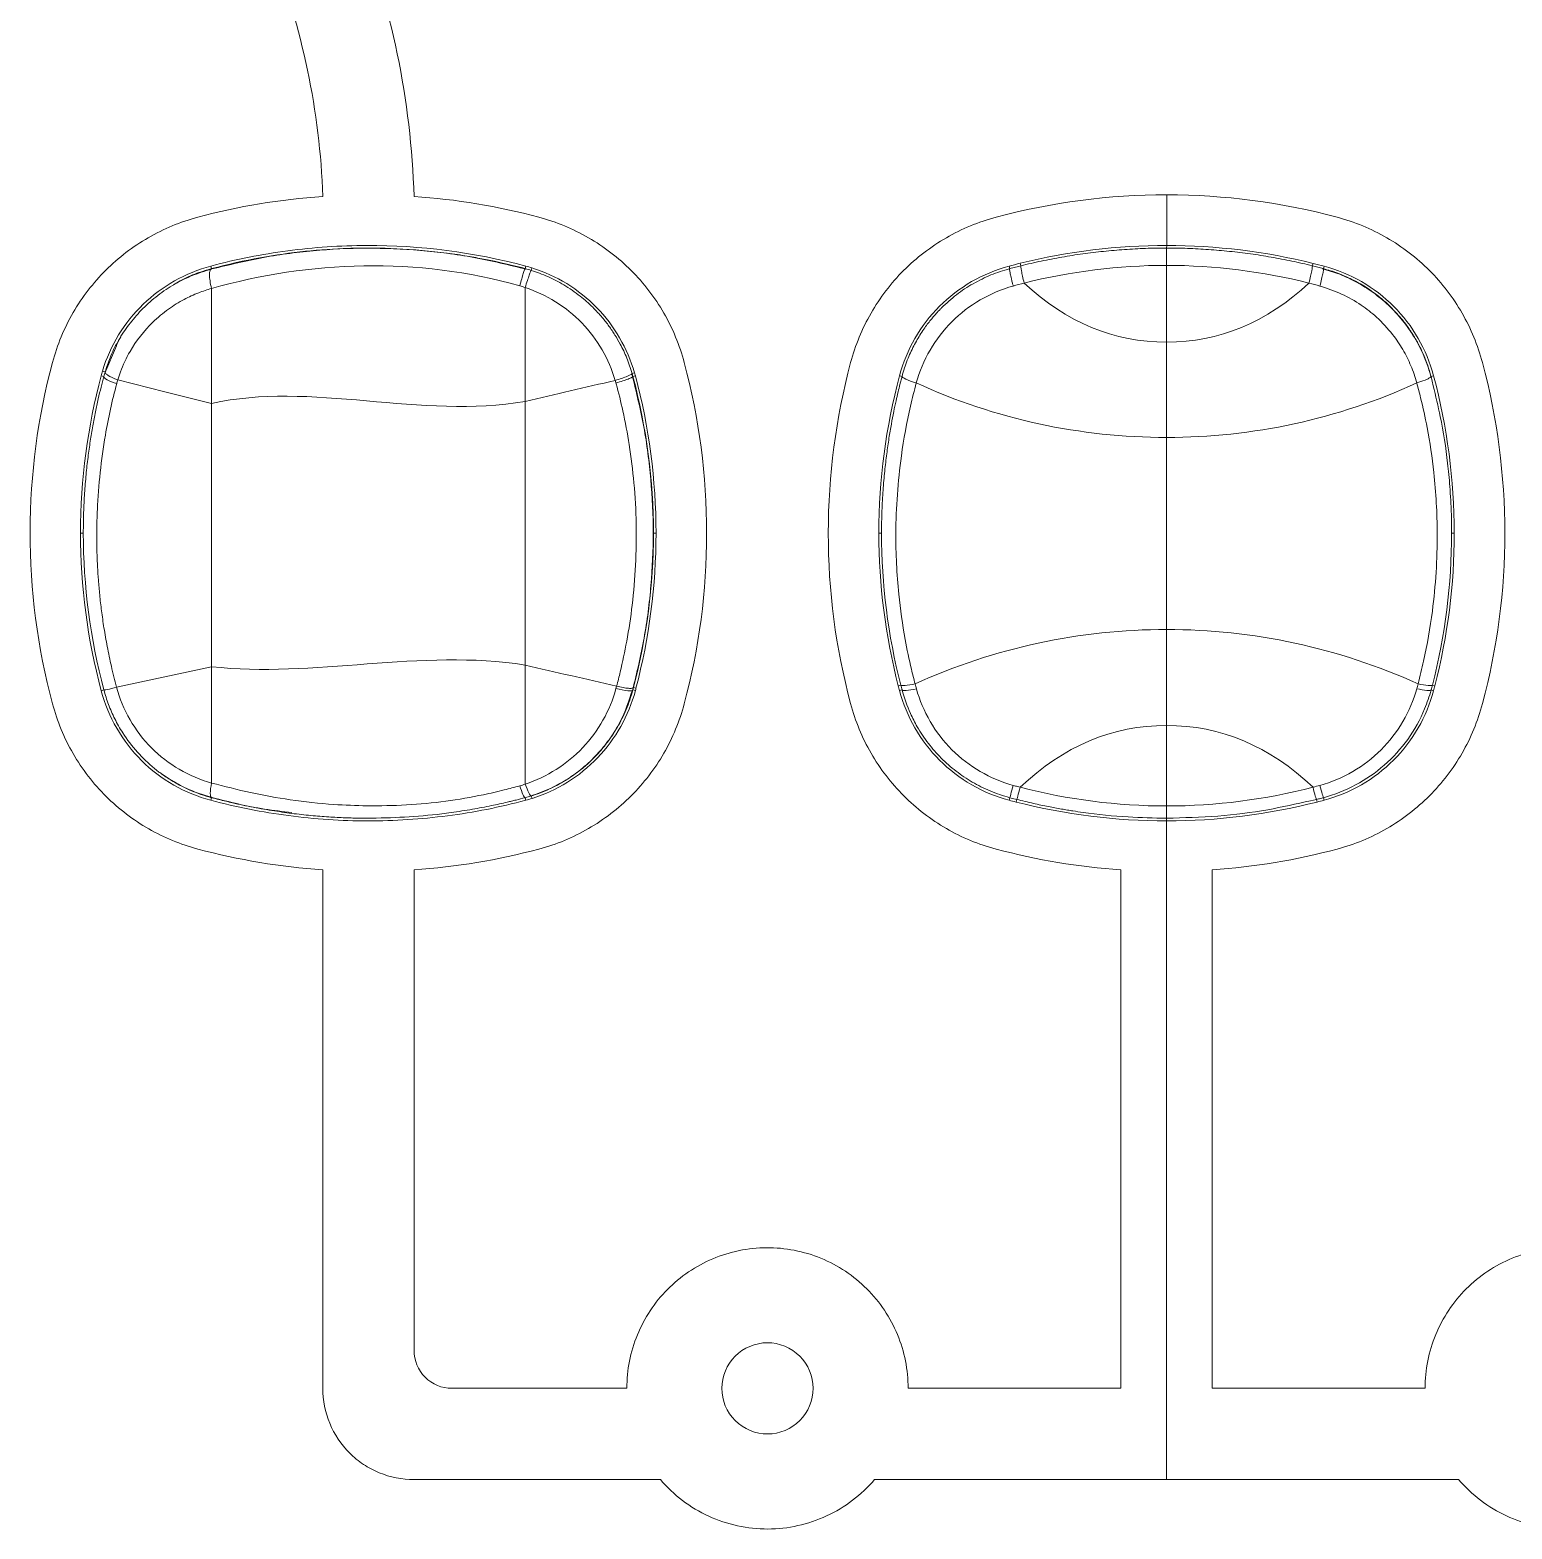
# Model space of a CAD drawing. Header units: inches. Extents: x 1631 to 3663, y 1126 to 1454.
# Drawn here: x 3489.94 to 3509.44, y 1163.84 to 1183.56 of the extents above; entities that cross this region are included whole.
import ezdxf

# ---------------------------------------------------------------- set-up
doc = ezdxf.new("R2010")
doc.units = ezdxf.units.IN
doc.header["$LTSCALE"] = 15

msp = doc.modelspace()

# ---------------------------------------------------------------- linework, layer by layer
at = {"color": 7, "linetype": 'Continuous', "lineweight": 15}
for p, q in [((3504.892, 1180.693), (3504.893, 1180.727)), ((3492.329, 1180.422), (3492.32, 1180.456)), ((3496.45, 1180.415), (3496.454, 1180.422)), ((3496.454, 1180.422), (3496.463, 1180.455)), ((3496.544, 1180.432), (3496.534, 1180.399)), ((3502.829, 1180.422), (3502.82, 1180.455)), ((3502.944, 1180.452), (3502.974, 1180.46)), ((3502.966, 1180.492), (3502.974, 1180.46)), ((3506.809, 1180.46), (3506.821, 1180.491)), ((3506.954, 1180.422), (3506.955, 1180.413)), ((3491.077, 1179.407), (3490.924, 1179.048)), ((3490.912, 1179.005), (3490.877, 1179.014)), ((3490.894, 1179.073), (3490.928, 1179.063)), ((3497.861, 1179.043), (3497.893, 1179.052)), ((3497.871, 1179.005), (3497.863, 1178.998)), ((3497.904, 1179.014), (3497.871, 1179.005)), ((3501.412, 1179.005), (3501.379, 1179.014)), ((3508.404, 1179.014), (3508.371, 1179.005)), ((3490.642, 1176.943), (3490.605, 1176.943)), ((3498.142, 1176.943), (3498.176, 1176.943)), ((3501.142, 1176.943), (3501.107, 1176.943)), ((3508.676, 1176.943), (3508.641, 1176.943)), ((3491.079, 1174.916), (3492.329, 1175.186)), ((3490.877, 1174.87), (3490.912, 1174.88)), ((3497.871, 1174.908), (3497.879, 1174.912)), ((3497.904, 1174.871), (3497.871, 1174.88)), ((3497.879, 1174.912), (3497.912, 1174.903)), ((3501.362, 1174.935), (3501.395, 1174.944)), ((3501.412, 1174.88), (3501.379, 1174.871)), ((3508.404, 1174.87), (3508.371, 1174.88)), ((3508.388, 1174.944), (3508.421, 1174.935)), ((3492.329, 1173.463), (3492.319, 1173.429)), ((3496.463, 1173.429), (3496.454, 1173.463)), ((3496.535, 1173.487), (3496.545, 1173.453)), ((3502.82, 1173.43), (3502.829, 1173.463)), ((3502.92, 1173.44), (3502.865, 1173.454)), ((3502.92, 1173.44), (3502.911, 1173.406)), ((3506.872, 1173.406), (3506.863, 1173.44)), ((3506.954, 1173.463), (3506.963, 1173.43)), ((3493.339, 1173.272), (3493.384, 1173.266)), ((3504.892, 1173.158), (3504.892, 1173.193))]:
    msp.add_line(p, q, dxfattribs=at)
at = {"color": 8, "linetype": 'Continuous', "lineweight": 15}
for p, q in [((3502.829, 1180.422), (3502.944, 1180.452)), ((3501.385, 1178.9), (3501.412, 1179.005)), ((3508.371, 1179.005), (3508.399, 1178.882)), ((3502.865, 1173.454), (3502.829, 1173.463)), ((3506.863, 1173.44), (3506.783, 1173.423))]:
    msp.add_line(p, q, dxfattribs=at)
at = {"color": 7, "linetype": 'Continuous', "lineweight": 15, "flags": 128}
for points in [[(3506.963, 1180.455), (3506.959, 1180.439), (3506.954, 1180.422)], [(3492.329, 1178.647), (3491.712, 1178.803), (3491.095, 1178.959)]]:
    msp.add_lwpolyline(points, dxfattribs=at)
at = {"color": 7, "linetype": 'Continuous', "lineweight": 15}
for points, knots in [([(3492.259, 1188.261), (3492.681, 1187.785), (3493.056, 1187.279), (3493.55, 1186.476), (3493.703, 1186.201), (3493.986, 1185.637), (3494.116, 1185.345), (3494.466, 1184.461), (3494.645, 1183.86), (3494.898, 1182.633), (3494.973, 1182.004), (3494.992, 1181.372)], [0, 0, 0, 0, 0.25, 0.25, 0.375, 0.375, 0.5, 0.5, 0.75, 0.75, 1, 1, 1, 1]), ([(3491.362, 1187.465), (3491.734, 1187.045), (3492.066, 1186.598), (3492.503, 1185.888), (3492.639, 1185.645), (3492.891, 1185.145), (3493.007, 1184.888), (3493.318, 1184.106), (3493.478, 1183.574), (3493.705, 1182.488), (3493.773, 1181.931), (3493.792, 1181.372)], [0, 0, 0, 0, 0.25, 0.25, 0.375, 0.375, 0.5, 0.5, 0.75, 0.75, 1, 1, 1, 1]), ([(3490.236, 1179.186), (3490.298, 1179.421), (3490.39, 1179.639), (3490.627, 1180.048), (3490.773, 1180.237), (3491.104, 1180.567), (3491.293, 1180.712), (3491.699, 1180.946), (3491.916, 1181.037), (3492.148, 1181.099)], [0, 0, 0, 0, 0.25, 0.25, 0.5, 0.5, 0.75, 0.75, 1, 1, 1, 1]), ([(3496.635, 1181.099), (3496.865, 1181.037), (3497.082, 1180.947), (3497.389, 1180.77), (3497.489, 1180.703), (3497.677, 1180.559), (3497.765, 1180.482), (3498.015, 1180.232), (3498.161, 1180.041), (3498.396, 1179.634), (3498.486, 1179.415), (3498.547, 1179.186)], [0, 0, 0, 0, 0.25, 0.25, 0.375, 0.375, 0.5, 0.5, 0.75, 0.75, 1, 1, 1, 1]), ([(3500.736, 1179.186), (3500.797, 1179.416), (3500.887, 1179.632), (3501.122, 1180.041), (3501.267, 1180.231), (3501.599, 1180.564), (3501.791, 1180.711), (3502.199, 1180.946), (3502.417, 1181.037), (3502.648, 1181.099)], [0, 0, 0, 0, 0.25, 0.25, 0.5, 0.5, 0.75, 0.75, 1, 1, 1, 1]), ([(3509.047, 1179.186), (3508.986, 1179.416), (3508.896, 1179.632), (3508.662, 1180.041), (3508.516, 1180.231), (3508.184, 1180.564), (3507.992, 1180.711), (3507.584, 1180.946), (3507.367, 1181.037), (3507.135, 1181.099)], [0, 0, 0, 0, 0.25, 0.25, 0.5, 0.5, 0.75, 0.75, 1, 1, 1, 1]), ([(3496.463, 1180.455), (3495.777, 1180.639), (3495.072, 1180.729), (3494.021, 1180.726), (3493.672, 1180.702), (3492.989, 1180.611), (3492.652, 1180.544), (3492.32, 1180.456)], [0, 0, 0, 0, 0.5, 0.5, 0.75, 0.75, 1, 1, 1, 1]), ([(3496.476, 1180.413), (3496.245, 1180.469), (3495.782, 1180.582), (3495.076, 1180.671), (3494.367, 1180.701), (3493.663, 1180.666), (3492.967, 1180.573), (3492.517, 1180.462), (3492.292, 1180.407)], [0, 0, 0, 0, 0.166547, 0.333101, 0.499719, 0.666415, 0.833181, 1, 1, 1, 1]), ([(3492.329, 1180.422), (3492.546, 1180.48), (3492.759, 1180.527), (3493.172, 1180.602), (3493.369, 1180.63), (3493.756, 1180.67), (3493.945, 1180.682), (3494.22, 1180.691), (3494.311, 1180.693), (3494.495, 1180.693), (3494.587, 1180.691), (3494.891, 1180.68), (3495.135, 1180.661), (3495.449, 1180.623), (3495.545, 1180.61), (3495.714, 1180.583), (3495.788, 1180.57), (3496.136, 1180.505), (3496.337, 1180.454), (3496.454, 1180.422)], [0, 0, 0, 0, 0.125, 0.125, 0.25, 0.25, 0.375, 0.375, 0.4375, 0.4375, 0.5, 0.5, 0.625, 0.625, 0.6875, 0.6875, 0.75, 0.75, 1, 1, 1, 1]), ([(3502.974, 1180.46), (3503.064, 1180.481), (3503.243, 1180.523), (3503.515, 1180.575), (3503.788, 1180.618), (3504.063, 1180.651), (3504.339, 1180.675), (3504.615, 1180.69), (3504.799, 1180.692), (3504.892, 1180.693)], [0, 0, 0, 0, 0.142897, 0.285784, 0.428658, 0.571518, 0.714363, 0.85719, 1, 1, 1, 1]), ([(3504.892, 1180.465), (3504.892, 1180.53), (3504.892, 1180.589), (3504.892, 1180.666), (3504.892, 1180.693), (3504.892, 1180.693)], [0, 0, 0, 0, 0.5, 0.5, 1, 1, 1, 1]), ([(3504.892, 1180.693), (3504.984, 1180.692), (3505.168, 1180.69), (3505.444, 1180.675), (3505.72, 1180.651), (3505.995, 1180.618), (3506.268, 1180.575), (3506.54, 1180.523), (3506.72, 1180.481), (3506.809, 1180.459)], [0, 0, 0, 0, 0.1427642, 0.2855612, 0.4283905, 0.5712505, 0.7141396, 0.8570563, 1, 1, 1, 1]), ([(3492.32, 1180.456), (3492.151, 1180.411), (3491.992, 1180.345), (3491.692, 1180.176), (3491.552, 1180.072), (3491.306, 1179.834), (3491.197, 1179.698), (3491.016, 1179.402), (3490.944, 1179.243), (3490.894, 1179.073)], [0, 0, 0, 0, 0.25, 0.25, 0.5, 0.5, 0.75, 0.75, 1, 1, 1, 1]), ([(3492.329, 1180.417), (3492.239, 1180.389), (3492.06, 1180.334), (3491.814, 1180.207), (3491.594, 1180.055), (3491.401, 1179.881), (3491.241, 1179.687), (3491.127, 1179.531), (3491.086, 1179.431), (3491.077, 1179.407)], [0, 0, 0, 0, 0.170969, 0.337017, 0.498212, 0.654618, 0.806292, 0.953273, 1, 1, 1, 1]), ([(3491.828, 1180.207), (3491.857, 1180.225), (3491.953, 1180.287), (3492.122, 1180.36), (3492.265, 1180.403), (3492.329, 1180.422)], [0, 0, 0, 0, 0.184581, 0.63071, 1, 1, 1, 1]), ([(3492.329, 1180.161), (3492.32, 1180.195), (3492.313, 1180.229), (3492.304, 1180.29), (3492.302, 1180.316), (3492.302, 1180.361), (3492.304, 1180.38), (3492.313, 1180.41), (3492.32, 1180.42), (3492.329, 1180.422)], [0, 0, 0, 0, 0.25, 0.25, 0.5, 0.5, 0.75, 0.75, 1, 1, 1, 1]), ([(3492.329, 1180.161), (3492.972, 1180.342), (3493.646, 1180.448), (3495.016, 1180.47), (3495.711, 1180.386), (3496.383, 1180.195)], [0, 0, 0, 0, 0.5, 0.5, 1, 1, 1, 1]), ([(3496.454, 1180.174), (3496.475, 1180.238), (3496.494, 1180.297), (3496.521, 1180.373), (3496.532, 1180.4), (3496.534, 1180.399)], [0, 0, 0, 0, 0.5, 0.5, 1, 1, 1, 1]), ([(3496.534, 1180.399), (3496.571, 1180.387), (3496.645, 1180.363), (3496.752, 1180.318), (3496.859, 1180.267), (3497.004, 1180.186), (3497.17, 1180.072), (3497.338, 1179.925), (3497.428, 1179.824), (3497.469, 1179.778)], [0, 0, 0, 0, 0.102011, 0.204437, 0.307464, 0.412534, 0.64405, 0.836511, 1, 1, 1, 1]), ([(3497.893, 1179.052), (3497.847, 1179.214), (3497.781, 1179.367), (3497.613, 1179.656), (3497.51, 1179.792), (3497.277, 1180.03), (3497.144, 1180.137), (3496.858, 1180.312), (3496.706, 1180.381), (3496.544, 1180.432)], [0, 0, 0, 0, 0.25, 0.25, 0.5, 0.5, 0.75, 0.75, 1, 1, 1, 1]), ([(3502.82, 1180.455), (3502.646, 1180.408), (3502.482, 1180.34), (3502.173, 1180.162), (3502.03, 1180.052), (3501.78, 1179.801), (3501.669, 1179.657), (3501.493, 1179.351), (3501.425, 1179.187), (3501.379, 1179.014)], [0, 0, 0, 0, 0.25, 0.25, 0.5, 0.5, 0.75, 0.75, 1, 1, 1, 1]), ([(3502.874, 1180.193), (3502.871, 1180.207), (3502.863, 1180.237), (3502.852, 1180.281), (3502.843, 1180.322), (3502.836, 1180.356), (3502.831, 1180.383), (3502.827, 1180.406), (3502.827, 1180.419), (3502.828, 1180.422), (3502.829, 1180.422)], [0.5378438, 0.5378438, 0.5378438, 0.5378438, 0.635497, 0.760497, 0.885497, 1.010497, 1.135497, 1.260497, 1.385497, 1.4726532, 1.4726532, 1.4726532, 1.4726532]), ([(3502.974, 1180.46), (3502.971, 1180.458), (3502.975, 1180.431), (3502.99, 1180.354), (3503.003, 1180.296), (3503.018, 1180.232)], [0, 0, 0, 0, 0.5, 0.5, 1, 1, 1, 1]), ([(3504.892, 1180.465), (3504.892, 1180.438), (3504.892, 1180.41), (3504.892, 1180.382), (3504.892, 1180.381)], [0.03025127, 0.03025127, 0.03025127, 0.03025127, 0.04100662, 0.04134946, 0.04134946, 0.04134946, 0.04134946]), ([(3504.892, 1180.381), (3504.892, 1180.279), (3504.892, 1180.123), (3504.892, 1179.966), (3504.892, 1179.911)], [0.04134955, 0.04134955, 0.04134955, 0.04134955, 0.08201324, 0.10362519, 0.10362519, 0.10362519, 0.10362519]), ([(3506.765, 1180.232), (3506.781, 1180.296), (3506.793, 1180.354), (3506.808, 1180.431), (3506.812, 1180.458), (3506.809, 1180.46)], [0, 0, 0, 0, 0.5, 0.5, 1, 1, 1, 1]), ([(3506.809, 1180.46), (3506.834, 1180.453), (3506.882, 1180.441), (3506.93, 1180.429), (3506.954, 1180.422)], [0, 0, 0, 0, 0.499763, 1, 1, 1, 1]), ([(3508.375, 1178.985), (3508.346, 1179.078), (3508.29, 1179.263), (3508.158, 1179.518), (3507.999, 1179.746), (3507.815, 1179.944), (3507.613, 1180.111), (3507.397, 1180.246), (3507.174, 1180.352), (3507.02, 1180.398), (3506.944, 1180.421)], [0, 0, 0, 0, 0.138621, 0.273285, 0.404081, 0.531002, 0.654059, 0.773253, 0.88857, 1, 1, 1, 1]), ([(3507.666, 1180.069), (3507.631, 1180.095), (3507.58, 1180.134), (3507.469, 1180.206), (3507.331, 1180.284), (3507.176, 1180.351), (3507.05, 1180.395), (3506.986, 1180.413), (3506.954, 1180.422)], [0, 0, 0, 0, 0.162507, 0.243292, 0.497082, 0.752248, 0.876809, 1, 1, 1, 1]), ([(3506.963, 1180.455), (3507.138, 1180.408), (3507.302, 1180.34), (3507.61, 1180.162), (3507.754, 1180.052), (3508.004, 1179.801), (3508.114, 1179.657), (3508.29, 1179.351), (3508.358, 1179.187), (3508.404, 1179.014)], [0, 0, 0, 0, 0.25, 0.25, 0.5, 0.5, 0.75, 0.75, 1, 1, 1, 1]), ([(3491.095, 1178.959), (3491.106, 1178.994), (3491.148, 1179.124), (3491.277, 1179.395), (3491.496, 1179.676), (3491.752, 1179.89), (3491.957, 1180.016), (3492.148, 1180.105), (3492.272, 1180.144), (3492.329, 1180.161)], [0, 0, 0, 0, 0.0597623, 0.2252271, 0.4965037, 0.648565, 0.7832185, 0.9003825, 1, 1, 1, 1]), ([(3492.329, 1178.647), (3492.329, 1178.898), (3492.329, 1179.288), (3492.329, 1179.793), (3492.329, 1180.046), (3492.329, 1180.161)], [0, 0, 0, 0, 0.49921, 0.772542, 1, 1, 1, 1]), ([(3496.454, 1178.676), (3496.454, 1178.825), (3496.454, 1179.11), (3496.455, 1179.511), (3496.454, 1179.861), (3496.454, 1180.075), (3496.454, 1180.174)], [0, 0, 0, 0, 0.299067, 0.572138, 0.802941, 1, 1, 1, 1]), ([(3496.454, 1180.174), (3496.735, 1180.081), (3496.993, 1179.92), (3497.405, 1179.495), (3497.557, 1179.234), (3497.639, 1178.952)], [0, 0, 0, 0, 0.5, 0.5, 1, 1, 1, 1]), ([(3501.412, 1179.005), (3501.422, 1179.042), (3501.443, 1179.114), (3501.48, 1179.217), (3501.521, 1179.314), (3501.565, 1179.404), (3501.625, 1179.515), (3501.703, 1179.636), (3501.783, 1179.741), (3501.84, 1179.808), (3501.875, 1179.847), (3501.905, 1179.879), (3501.985, 1179.96), (3502.127, 1180.081), (3502.27, 1180.185), (3502.348, 1180.224), (3502.348, 1180.224)], [0, 0, 0, 0, 0.072443, 0.141973, 0.20858, 0.272254, 0.332991, 0.45041, 0.545314, 0.584301, 0.617608, 0.645223, 0.667143, 0.833987, 0.999428, 1, 1, 1, 1]), ([(3501.599, 1178.918), (3501.682, 1179.22), (3501.845, 1179.501), (3502.289, 1179.946), (3502.571, 1180.109), (3502.874, 1180.193)], [0, 0, 0, 0, 0.5, 0.5, 1, 1, 1, 1]), ([(3508.184, 1178.918), (3508.173, 1178.956), (3508.15, 1179.033), (3508.107, 1179.145), (3508.057, 1179.253), (3508, 1179.358), (3507.937, 1179.459), (3507.829, 1179.607), (3507.672, 1179.776), (3507.445, 1179.955), (3507.195, 1180.097), (3507.005, 1180.161), (3506.909, 1180.193)], [0, 0, 0, 0, 0.063923, 0.127583, 0.191048, 0.254382, 0.317646, 0.380898, 0.546778, 0.682852, 0.839228, 1, 1, 1, 1]), ([(3497.469, 1179.778), (3497.499, 1179.741), (3497.558, 1179.667), (3497.636, 1179.55), (3497.717, 1179.411), (3497.796, 1179.244), (3497.839, 1179.111), (3497.861, 1179.043)], [0, 0, 0, 0, 0.169063, 0.338579, 0.50129, 0.744374, 1, 1, 1, 1]), ([(3508.371, 1179.005), (3508.357, 1179.052), (3508.33, 1179.147), (3508.276, 1179.285), (3508.211, 1179.421), (3508.136, 1179.552), (3508.05, 1179.678), (3507.954, 1179.799), (3507.883, 1179.873), (3507.847, 1179.91)], [0, 0, 0, 0, 0.139103, 0.279429, 0.420989, 0.563818, 0.707936, 0.85333, 1, 1, 1, 1]), ([(3490.928, 1179.063), (3490.949, 1179.125), (3490.995, 1179.262), (3491.065, 1179.416), (3491.121, 1179.5), (3491.134, 1179.52)], [0, 0, 0, 0, 0.392987, 0.856731, 1, 1, 1, 1]), ([(3504.892, 1179.455), (3504.892, 1179.246), (3504.892, 1178.829), (3504.892, 1178.411), (3504.892, 1178.202)], [0.1640281, 0.1640281, 0.1640281, 0.1640281, 0.2469104, 0.3297938, 0.3297938, 0.3297938, 0.3297938]), ([(3490.236, 1174.699), (3490.037, 1175.443), (3489.94, 1176.197), (3489.943, 1177.721), (3490.043, 1178.462), (3490.236, 1179.186)], [0, 0, 0, 0, 0.5, 0.5, 1, 1, 1, 1]), ([(3498.547, 1179.186), (3498.744, 1178.449), (3498.842, 1177.7), (3498.841, 1176.179), (3498.743, 1175.432), (3498.547, 1174.699)], [0, 0, 0, 0, 0.5, 0.5, 1, 1, 1, 1]), ([(3500.736, 1174.7), (3500.539, 1175.436), (3500.441, 1176.184), (3500.442, 1177.705), (3500.54, 1178.452), (3500.736, 1179.186)], [0, 0, 0, 0, 0.5, 0.5, 1, 1, 1, 1]), ([(3509.047, 1174.7), (3509.244, 1175.436), (3509.342, 1176.184), (3509.341, 1177.705), (3509.243, 1178.452), (3509.047, 1179.186)], [0, 0, 0, 0, 0.5, 0.5, 1, 1, 1, 1]), ([(3490.642, 1176.943), (3490.642, 1177.033), (3490.644, 1177.209), (3490.657, 1177.465), (3490.677, 1177.708), (3490.702, 1177.936), (3490.732, 1178.15), (3490.765, 1178.349), (3490.801, 1178.534), (3490.837, 1178.704), (3490.874, 1178.86), (3490.9, 1178.958), (3490.912, 1179.005)], [0, 0, 0, 0, 0.128949, 0.251663, 0.368032, 0.477978, 0.581449, 0.678394, 0.768766, 0.85252, 0.929611, 1, 1, 1, 1]), ([(3491.081, 1178.909), (3491.034, 1178.924), (3490.987, 1178.943), (3490.924, 1178.979), (3490.91, 1178.995), (3490.912, 1179.005)], [0, 0, 0, 0, 0.5, 0.5, 1, 1, 1, 1]), ([(3490.912, 1179.005), (3490.915, 1179.015), (3490.92, 1179.033), (3490.925, 1179.053), (3490.928, 1179.063)], [0, 0, 0, 0, 0.490549, 1, 1, 1, 1]), ([(3490.928, 1179.063), (3490.927, 1179.057), (3490.93, 1179.05), (3490.944, 1179.034), (3490.954, 1179.026), (3490.996, 1179), (3491.041, 1178.979), (3491.095, 1178.959)], [0, 0, 0, 0, 0.25, 0.25, 0.5, 0.5, 1, 1, 1, 1]), ([(3497.861, 1179.043), (3497.862, 1179.037), (3497.842, 1179.024), (3497.757, 1178.989), (3497.694, 1178.968), (3497.639, 1178.952)], [0, 0, 0, 0, 0.5, 0.5, 1, 1, 1, 1]), ([(3497.869, 1174.883), (3497.923, 1175.108), (3498.031, 1175.56), (3498.118, 1176.253), (3498.149, 1176.95), (3498.116, 1177.648), (3498.027, 1178.343), (3497.917, 1178.797), (3497.861, 1179.023)], [0, 0, 0, 0, 0.166627, 0.333274, 0.499938, 0.666615, 0.833303, 1, 1, 1, 1]), ([(3501.599, 1178.918), (3501.549, 1178.933), (3501.498, 1178.952), (3501.427, 1178.984), (3501.41, 1178.998), (3501.412, 1179.005)], [0, 0, 0, 0, 0.5, 0.5, 1, 1, 1, 1]), ([(3508.184, 1178.918), (3508.241, 1178.935), (3508.291, 1178.954), (3508.338, 1178.976), (3508.35, 1178.983), (3508.367, 1178.995), (3508.372, 1179.001), (3508.371, 1179.005)], [0, 0, 0, 0, 0.5, 0.5, 0.75, 0.75, 1, 1, 1, 1]), ([(3491.079, 1174.916), (3491.055, 1175.008), (3491.01, 1175.185), (3490.956, 1175.446), (3490.913, 1175.69), (3490.881, 1175.917), (3490.857, 1176.126), (3490.84, 1176.318), (3490.829, 1176.493), (3490.822, 1176.649), (3490.819, 1176.788), (3490.818, 1176.908), (3490.819, 1177.01), (3490.821, 1177.095), (3490.823, 1177.161), (3490.825, 1177.21), (3490.833, 1177.402), (3490.858, 1177.742), (3490.92, 1178.184), (3490.995, 1178.573), (3491.052, 1178.797), (3491.081, 1178.909)], [0, 0, 0, 0, 0.069745, 0.135074, 0.195972, 0.252428, 0.304436, 0.351992, 0.395103, 0.433771, 0.468, 0.497791, 0.523145, 0.544062, 0.560541, 0.572583, 0.580187, 0.703411, 0.826701, 0.913358, 1, 1, 1, 1]), ([(3497.649, 1178.919), (3497.649, 1178.915), (3497.683, 1178.793), (3497.748, 1178.524), (3497.83, 1178.089), (3497.892, 1177.593), (3497.921, 1177.063), (3497.913, 1176.526), (3497.869, 1176.01), (3497.798, 1175.542), (3497.723, 1175.187), (3497.674, 1174.992), (3497.657, 1174.93)], [0.0560616, 0.0560616, 0.0560616, 0.0560616, 0.058475, 0.1417864, 0.2439521, 0.3590811, 0.4813789, 0.6051232, 0.7246355, 0.8341906, 0.9279614, 0.9719112, 0.9719112, 0.9719112, 0.9719112]), ([(3501.142, 1176.943), (3501.143, 1177.041), (3501.145, 1177.229), (3501.16, 1177.502), (3501.182, 1177.752), (3501.209, 1177.98), (3501.238, 1178.186), (3501.27, 1178.371), (3501.301, 1178.534), (3501.331, 1178.675), (3501.359, 1178.795), (3501.377, 1178.868), (3501.385, 1178.9)], [0, 0, 0, 0, 0.148592, 0.286387, 0.413384, 0.529583, 0.634983, 0.729585, 0.813387, 0.88639, 0.948595, 1, 1, 1, 1]), ([(3501.583, 1174.96), (3501.567, 1175.024), (3501.518, 1175.218), (3501.436, 1175.61), (3501.352, 1176.205), (3501.313, 1177.013), (3501.373, 1177.844), (3501.491, 1178.501), (3501.573, 1178.817), (3501.599, 1178.918)], [0, 0, 0, 0, 0.049744, 0.149666, 0.299762, 0.499997, 0.75529, 0.921995, 1, 1, 1, 1]), ([(3508.184, 1178.918), (3508.201, 1178.853), (3508.252, 1178.66), (3508.336, 1178.268), (3508.425, 1177.674), (3508.47, 1176.865), (3508.418, 1176.034), (3508.304, 1175.376), (3508.225, 1175.06), (3508.2, 1174.96)], [0, 0, 0, 0, 0.049986, 0.150014, 0.300068, 0.500104, 0.756065, 0.922724, 1, 1, 1, 1]), ([(3508.399, 1178.882), (3508.432, 1178.747), (3508.514, 1178.411), (3508.572, 1178.02), (3508.605, 1177.712), (3508.619, 1177.55), (3508.631, 1177.369), (3508.64, 1177.163), (3508.641, 1177.019), (3508.641, 1176.943)], [0, 0, 0, 0, 0.212291, 0.529397, 0.604294, 0.685534, 0.778565, 0.883387, 1, 1, 1, 1]), ([(3492.329, 1175.186), (3492.329, 1175.465), (3492.329, 1176.039), (3492.328, 1176.902), (3492.328, 1177.631), (3492.329, 1178.138), (3492.328, 1178.406), (3492.33, 1178.551), (3492.329, 1178.624), (3492.329, 1178.647)], [0, 0, 0, 0, 0.243077, 0.498452, 0.748912, 0.874386, 0.937176, 0.980376, 1, 1, 1, 1]), ([(3496.454, 1175.207), (3496.454, 1175.785), (3496.454, 1176.941), (3496.454, 1178.098), (3496.454, 1178.676)], [0.2508415, 0.2508415, 0.2508415, 0.2508415, 0.4992407, 0.7476413, 0.7476413, 0.7476413, 0.7476413]), ([(3504.892, 1178.202), (3504.892, 1177.782), (3504.892, 1176.94), (3504.892, 1176.095), (3504.892, 1175.675)], [0.3297937, 0.3297937, 0.3297937, 0.3297937, 0.4960972, 0.6638155, 0.6638155, 0.6638155, 0.6638155]), ([(3504.892, 1175.675), (3504.892, 1175.463), (3504.892, 1175.04), (3504.892, 1174.621), (3504.892, 1174.413)], [0.6638154, 0.6638154, 0.6638154, 0.6638154, 0.7482245, 0.8326321, 0.8326321, 0.8326321, 0.8326321]), ([(3496.454, 1175.207), (3496.454, 1174.944), (3496.454, 1174.681), (3496.454, 1174.157), (3496.454, 1173.895), (3496.454, 1173.641)], [0, 0, 0, 0, 0.5, 0.5, 1, 1, 1, 1]), ([(3492.329, 1173.656), (3492.329, 1173.771), (3492.329, 1174.024), (3492.329, 1174.406), (3492.329, 1174.738), (3492.33, 1174.994), (3492.329, 1175.122), (3492.329, 1175.186)], [0, 0, 0, 0, 0.224796, 0.498921, 0.74895, 0.876044, 1, 1, 1, 1]), ([(3490.877, 1174.87), (3490.923, 1174.696), (3490.992, 1174.531), (3491.171, 1174.221), (3491.282, 1174.077), (3491.534, 1173.827), (3491.678, 1173.717), (3491.983, 1173.542), (3492.148, 1173.475), (3492.319, 1173.429)], [0, 0, 0, 0, 0.25, 0.25, 0.5, 0.5, 0.75, 0.75, 1, 1, 1, 1]), ([(3490.912, 1174.88), (3490.913, 1174.878), (3490.929, 1174.88), (3490.99, 1174.893), (3491.035, 1174.904), (3491.079, 1174.916)], [0, 0, 0, 0, 0.5, 0.5, 1, 1, 1, 1]), ([(3492.329, 1173.463), (3492.281, 1173.477), (3492.191, 1173.503), (3492.067, 1173.552), (3491.958, 1173.602), (3491.865, 1173.651), (3491.786, 1173.698), (3491.719, 1173.742), (3491.663, 1173.781), (3491.617, 1173.816), (3491.509, 1173.902), (3491.346, 1174.059), (3491.175, 1174.283), (3491.054, 1174.497), (3490.97, 1174.686), (3490.931, 1174.816), (3490.912, 1174.88)], [0, 0, 0, 0, 0.071237, 0.135407, 0.192652, 0.242884, 0.286704, 0.324761, 0.357427, 0.384862, 0.407067, 0.555376, 0.706402, 0.807449, 0.90501, 1, 1, 1, 1]), ([(3492.329, 1173.656), (3492.033, 1173.739), (3491.757, 1173.899), (3491.319, 1174.338), (3491.158, 1174.617), (3491.079, 1174.916)], [0, 0, 0, 0, 0.5, 0.5, 1, 1, 1, 1]), ([(3497.649, 1174.898), (3497.57, 1174.608), (3497.418, 1174.339), (3497.004, 1173.903), (3496.742, 1173.737), (3496.454, 1173.641)], [0, 0, 0, 0, 0.5, 0.5, 1, 1, 1, 1]), ([(3497.871, 1174.88), (3497.858, 1174.836), (3497.833, 1174.748), (3497.784, 1174.622), (3497.729, 1174.502), (3497.645, 1174.345), (3497.532, 1174.179), (3497.404, 1174.031), (3497.292, 1173.921), (3497.169, 1173.815), (3497.002, 1173.697), (3496.788, 1173.577), (3496.623, 1173.518), (3496.535, 1173.487)], [0, 0, 0, 0, 0.068661, 0.135689, 0.201234, 0.265611, 0.401763, 0.499615, 0.556678, 0.636234, 0.739597, 0.861058, 1, 1, 1, 1]), ([(3496.545, 1173.453), (3496.71, 1173.504), (3496.864, 1173.576), (3497.154, 1173.755), (3497.289, 1173.865), (3497.525, 1174.11), (3497.628, 1174.249), (3497.795, 1174.547), (3497.86, 1174.705), (3497.904, 1174.871)], [0, 0, 0, 0, 0.25, 0.25, 0.5, 0.5, 0.75, 0.75, 1, 1, 1, 1]), ([(3496.786, 1173.585), (3496.867, 1173.627), (3497.026, 1173.709), (3497.238, 1173.87), (3497.423, 1174.05), (3497.578, 1174.246), (3497.746, 1174.517), (3497.82, 1174.74), (3497.869, 1174.886)], [0, 0, 0, 0, 0.1551466, 0.3072259, 0.4548141, 0.597933, 0.7365802, 1, 1, 1, 1]), ([(3497.871, 1174.88), (3497.869, 1174.871), (3497.846, 1174.867), (3497.761, 1174.874), (3497.702, 1174.885), (3497.649, 1174.898)], [0, 0, 0, 0, 0.5, 0.5, 1, 1, 1, 1]), ([(3501.379, 1174.871), (3501.425, 1174.698), (3501.493, 1174.534), (3501.67, 1174.227), (3501.78, 1174.083), (3502.03, 1173.832), (3502.174, 1173.722), (3502.482, 1173.544), (3502.646, 1173.476), (3502.82, 1173.43)], [0, 0, 0, 0, 0.25, 0.25, 0.5, 0.5, 0.75, 0.75, 1, 1, 1, 1]), ([(3501.395, 1174.944), (3501.398, 1174.938), (3501.418, 1174.935), (3501.488, 1174.941), (3501.536, 1174.949), (3501.583, 1174.96)], [0, 0, 0, 0, 0.5, 0.5, 1, 1, 1, 1]), ([(3501.6, 1174.896), (3501.553, 1174.885), (3501.503, 1174.876), (3501.433, 1174.87), (3501.414, 1174.873), (3501.412, 1174.88)], [0, 0, 0, 0, 0.5, 0.5, 1, 1, 1, 1]), ([(3502.829, 1173.463), (3502.785, 1173.476), (3502.698, 1173.501), (3502.571, 1173.55), (3502.45, 1173.605), (3502.335, 1173.667), (3502.226, 1173.736), (3502.122, 1173.811), (3502.021, 1173.894), (3501.896, 1174.012), (3501.752, 1174.176), (3501.62, 1174.375), (3501.498, 1174.609), (3501.445, 1174.775), (3501.412, 1174.88)], [0, 0, 0, 0, 0.065168, 0.129494, 0.192835, 0.254762, 0.315785, 0.376825, 0.438752, 0.501201, 0.623394, 0.749375, 0.842897, 1, 1, 1, 1]), ([(3502.875, 1173.625), (3502.572, 1173.709), (3502.291, 1173.872), (3501.846, 1174.316), (3501.684, 1174.595), (3501.6, 1174.896)], [0, 0, 0, 0, 0.5, 0.5, 1, 1, 1, 1]), ([(3508.183, 1174.896), (3508.099, 1174.595), (3507.937, 1174.315), (3507.492, 1173.872), (3507.211, 1173.709), (3506.908, 1173.625)], [0, 0, 0, 0, 0.5, 0.5, 1, 1, 1, 1]), ([(3508.404, 1174.87), (3508.358, 1174.698), (3508.291, 1174.534), (3508.113, 1174.227), (3508.003, 1174.083), (3507.753, 1173.832), (3507.609, 1173.722), (3507.301, 1173.544), (3507.138, 1173.476), (3506.963, 1173.43)], [0, 0, 0, 0, 0.25, 0.25, 0.5, 0.5, 0.75, 0.75, 1, 1, 1, 1]), ([(3508.371, 1174.88), (3508.368, 1174.873), (3508.349, 1174.87), (3508.279, 1174.877), (3508.23, 1174.885), (3508.183, 1174.896)], [0, 0, 0, 0, 0.5, 0.5, 1, 1, 1, 1]), ([(3508.2, 1174.96), (3508.247, 1174.949), (3508.296, 1174.941), (3508.366, 1174.935), (3508.385, 1174.938), (3508.388, 1174.944)], [0, 0, 0, 0, 0.5, 0.5, 1, 1, 1, 1]), ([(3492.148, 1172.787), (3491.921, 1172.848), (3491.706, 1172.936), (3491.299, 1173.169), (3491.109, 1173.314), (3490.775, 1173.646), (3490.626, 1173.838), (3490.389, 1174.248), (3490.298, 1174.467), (3490.236, 1174.699)], [0, 0, 0, 0, 0.25, 0.25, 0.5, 0.5, 0.75, 0.75, 1, 1, 1, 1]), ([(3498.547, 1174.699), (3498.486, 1174.469), (3498.396, 1174.251), (3498.16, 1173.843), (3498.014, 1173.652), (3497.681, 1173.32), (3497.49, 1173.174), (3497.083, 1172.939), (3496.866, 1172.849), (3496.635, 1172.787)], [0, 0, 0, 0, 0.25, 0.25, 0.5, 0.5, 0.75, 0.75, 1, 1, 1, 1]), ([(3502.648, 1172.787), (3502.417, 1172.849), (3502.2, 1172.939), (3501.79, 1173.175), (3501.6, 1173.322), (3501.268, 1173.654), (3501.122, 1173.845), (3500.887, 1174.252), (3500.797, 1174.47), (3500.736, 1174.7)], [0, 0, 0, 0, 0.25, 0.25, 0.5, 0.5, 0.75, 0.75, 1, 1, 1, 1]), ([(3508.286, 1174.63), (3508.169, 1174.347), (3507.986, 1174.093), (3507.525, 1173.689), (3507.248, 1173.542), (3506.954, 1173.463)], [0, 0, 0, 0, 0.5, 0.5, 1, 1, 1, 1]), ([(3507.135, 1172.787), (3507.366, 1172.849), (3507.584, 1172.939), (3507.993, 1173.175), (3508.183, 1173.322), (3508.516, 1173.654), (3508.662, 1173.845), (3508.896, 1174.252), (3508.986, 1174.471), (3509.047, 1174.7)], [0, 0, 0, 0, 0.25, 0.25, 0.5, 0.5, 0.75, 0.75, 1, 1, 1, 1]), ([(3504.892, 1174.413), (3504.892, 1174.207), (3504.892, 1173.9), (3504.892, 1173.548), (3504.892, 1173.401), (3504.892, 1173.354)], [0.8326318, 0.8326318, 0.8326318, 0.8326318, 0.9163172, 0.9581586, 0.9776462, 0.9776462, 0.9776462, 0.9776462]), ([(3491.681, 1173.772), (3491.751, 1173.726), (3491.888, 1173.635), (3492.109, 1173.533), (3492.26, 1173.487), (3492.334, 1173.465)], [0, 0, 0, 0, 0.344542, 0.678048, 1, 1, 1, 1]), ([(3492.329, 1173.656), (3492.319, 1173.608), (3492.312, 1173.557), (3492.312, 1173.486), (3492.319, 1173.466), (3492.329, 1173.463)], [0, 0, 0, 0, 0.5, 0.5, 1, 1, 1, 1]), ([(3496.383, 1173.619), (3496.315, 1173.601), (3496.157, 1173.557), (3495.834, 1173.484), (3495.235, 1173.381), (3494.574, 1173.345), (3493.89, 1173.372), (3493.378, 1173.428), (3492.841, 1173.523), (3492.499, 1173.612), (3492.329, 1173.656)], [0, 0, 0, 0, 0.051188, 0.118798, 0.240981, 0.493752, 0.600094, 0.740952, 0.870554, 1, 1, 1, 1]), ([(3496.454, 1173.463), (3496.449, 1173.462), (3496.438, 1173.475), (3496.412, 1173.533), (3496.397, 1173.576), (3496.383, 1173.619)], [0, 0, 0, 0, 0.5, 0.5, 1, 1, 1, 1]), ([(3496.454, 1173.641), (3496.47, 1173.599), (3496.487, 1173.557), (3496.517, 1173.499), (3496.528, 1173.485), (3496.535, 1173.487)], [0, 0, 0, 0, 0.5, 0.5, 1, 1, 1, 1]), ([(3502.829, 1173.463), (3502.829, 1173.464), (3502.834, 1173.479), (3502.851, 1173.539), (3502.863, 1173.582), (3502.875, 1173.625)], [0, 0, 0, 0, 0.5, 0.5, 1, 1, 1, 1]), ([(3502.966, 1173.6), (3502.954, 1173.603), (3502.924, 1173.611), (3502.894, 1173.619), (3502.875, 1173.625)], [0, 0, 0, 0, 0.379417, 1, 1, 1, 1]), ([(3506.908, 1173.625), (3506.92, 1173.582), (3506.932, 1173.539), (3506.949, 1173.48), (3506.954, 1173.464), (3506.954, 1173.463)], [0, 0, 0, 0, 0.5, 0.5, 1, 1, 1, 1]), ([(3492.296, 1173.475), (3492.524, 1173.417), (3492.867, 1173.329), (3493.22, 1173.286), (3493.339, 1173.272)], [0, 0, 0, 0, 0.661355, 1, 1, 1, 1]), ([(3492.319, 1173.429), (3492.655, 1173.339), (3492.996, 1173.272), (3493.687, 1173.181), (3494.036, 1173.157), (3494.734, 1173.157), (3495.085, 1173.18), (3495.78, 1173.27), (3496.123, 1173.338), (3496.463, 1173.429)], [0, 0, 0, 0, 0.25, 0.25, 0.5, 0.5, 0.75, 0.75, 1, 1, 1, 1]), ([(3492.329, 1173.463), (3492.361, 1173.455), (3492.453, 1173.431), (3492.636, 1173.387), (3492.88, 1173.335), (3493.15, 1173.288), (3493.33, 1173.264), (3493.417, 1173.252)], [0, 0, 0, 0, 0.0900668, 0.2568462, 0.5086293, 0.7622035, 1, 1, 1, 1]), ([(3496.454, 1173.463), (3496.414, 1173.453), (3496.355, 1173.437), (3496.277, 1173.418), (3496.238, 1173.409), (3496.219, 1173.404)], [0, 0, 0, 0, 0.509463, 0.758688, 1, 1, 1, 1]), ([(3496.521, 1173.483), (3496.611, 1173.511), (3496.703, 1173.539), (3496.786, 1173.585), (3496.786, 1173.585)], [0, 0, 0, 0, 0.991146, 1, 1, 1, 1]), ([(3502.966, 1173.6), (3502.954, 1173.557), (3502.943, 1173.514), (3502.926, 1173.455), (3502.921, 1173.44), (3502.92, 1173.44)], [0, 0, 0, 0, 0.5, 0.5, 1, 1, 1, 1]), ([(3506.783, 1173.423), (3506.597, 1173.381), (3506.196, 1173.29), (3505.563, 1173.21), (3505.117, 1173.199), (3504.892, 1173.193)], [0, 0, 0, 0, 0.299096, 0.646636, 1, 1, 1, 1]), ([(3506.863, 1173.439), (3506.862, 1173.44), (3506.857, 1173.455), (3506.84, 1173.514), (3506.829, 1173.557), (3506.818, 1173.6)], [0, 0, 0, 0, 0.5, 0.5, 1, 1, 1, 1]), ([(3506.954, 1173.463), (3506.942, 1173.46), (3506.911, 1173.452), (3506.881, 1173.444), (3506.863, 1173.44)], [0, 0, 0, 0, 0.418741, 1, 1, 1, 1]), ([(3493.417, 1173.252), (3493.5, 1173.243), (3493.66, 1173.225), (3493.893, 1173.207), (3494.109, 1173.197), (3494.308, 1173.192), (3494.436, 1173.193), (3494.496, 1173.194)], [0, 0, 0, 0, 0.231113, 0.446644, 0.646617, 0.83106, 1, 1, 1, 1]), ([(3496.219, 1173.404), (3496.15, 1173.389), (3495.998, 1173.354), (3495.751, 1173.308), (3495.412, 1173.255), (3494.99, 1173.209), (3494.662, 1173.199), (3494.496, 1173.194)], [0, 0, 0, 0, 0.1230309, 0.2686301, 0.4320827, 0.7146474, 1, 1, 1, 1]), ([(3504.892, 1173.193), (3504.723, 1173.196), (3504.355, 1173.203), (3503.945, 1173.247), (3503.679, 1173.285), (3503.611, 1173.297), (3503.587, 1173.3)], [0, 0, 0, 0, 0.386506, 0.841362, 0.944988, 1, 1, 1, 1]), ([(3504.892, 1173.193), (3504.892, 1173.193), (3504.892, 1173.208), (3504.892, 1173.267), (3504.892, 1173.31), (3504.892, 1173.354)], [0, 0, 0, 0, 0.5, 0.5, 1, 1, 1, 1]), ([(3504.892, 1172.493), (3504.892, 1170.866), (3504.892, 1168.206), (3504.892, 1165.532), (3504.892, 1164.494)], [0.73305651, 0.73305651, 0.73305651, 0.73305651, 0.7760482, 0.80322496, 0.80322496, 0.80322496, 0.80322496]), ([(3497.792, 1165.694), (3497.792, 1165.815), (3497.803, 1165.935), (3497.85, 1166.17), (3497.885, 1166.286), (3497.977, 1166.509), (3498.033, 1166.615), (3498.165, 1166.815), (3498.242, 1166.91), (3498.411, 1167.08), (3498.504, 1167.157), (3498.704, 1167.293), (3498.811, 1167.351), (3499.144, 1167.492), (3499.388, 1167.542), (3499.752, 1167.544), (3499.875, 1167.533), (3500.115, 1167.486), (3500.231, 1167.451), (3500.456, 1167.359), (3500.566, 1167.301), (3500.768, 1167.166), (3500.862, 1167.089), (3501.122, 1166.83), (3501.258, 1166.625), (3501.444, 1166.177), (3501.492, 1165.937), (3501.492, 1165.694)], [0, 0, 0, 0, 0.0625, 0.0625, 0.125, 0.125, 0.1875, 0.1875, 0.25, 0.25, 0.3125, 0.3125, 0.375, 0.375, 0.5, 0.5, 0.5625, 0.5625, 0.625, 0.625, 0.6875, 0.6875, 0.75, 0.75, 0.875, 0.875, 1, 1, 1, 1]), ([(3511.992, 1165.694), (3511.992, 1165.815), (3511.98, 1165.935), (3511.933, 1166.17), (3511.898, 1166.286), (3511.806, 1166.509), (3511.75, 1166.615), (3511.618, 1166.815), (3511.541, 1166.91), (3511.372, 1167.08), (3511.28, 1167.157), (3511.079, 1167.293), (3510.972, 1167.351), (3510.639, 1167.492), (3510.395, 1167.542), (3510.031, 1167.544), (3509.908, 1167.533), (3509.669, 1167.486), (3509.552, 1167.451), (3509.327, 1167.359), (3509.217, 1167.301), (3509.015, 1167.166), (3508.921, 1167.089), (3508.661, 1166.83), (3508.525, 1166.625), (3508.339, 1166.177), (3508.292, 1165.937), (3508.292, 1165.694)], [0, 0, 0, 0, 0.0625, 0.0625, 0.125, 0.125, 0.1875, 0.1875, 0.25, 0.25, 0.3125, 0.3125, 0.375, 0.375, 0.5, 0.5, 0.5625, 0.5625, 0.625, 0.625, 0.6875, 0.6875, 0.75, 0.75, 0.875, 0.875, 1, 1, 1, 1]), ([(3495.492, 1165.694), (3495.36, 1165.694), (3495.231, 1165.747), (3495.046, 1165.932), (3494.992, 1166.062), (3494.992, 1166.193)], [0, 0, 0, 0, 0.5, 0.5, 1, 1, 1, 1]), ([(3500.242, 1165.694), (3500.242, 1165.536), (3500.177, 1165.382), (3499.958, 1165.16), (3499.801, 1165.094), (3499.487, 1165.093), (3499.33, 1165.157), (3499.105, 1165.381), (3499.041, 1165.536), (3499.042, 1165.852), (3499.106, 1166.005), (3499.325, 1166.227), (3499.482, 1166.293), (3499.796, 1166.294), (3499.953, 1166.23), (3500.178, 1166.006), (3500.242, 1165.851), (3500.242, 1165.694)], [0, 0, 0, 0, 0.125, 0.125, 0.25, 0.25, 0.375, 0.375, 0.5, 0.5, 0.625, 0.625, 0.75, 0.75, 0.875, 0.875, 1, 1, 1, 1]), ([(3494.992, 1164.494), (3494.835, 1164.494), (3494.68, 1164.524), (3494.462, 1164.614), (3494.393, 1164.651), (3494.262, 1164.737), (3494.2, 1164.788), (3494.033, 1164.955), (3493.943, 1165.089), (3493.823, 1165.379), (3493.792, 1165.536), (3493.792, 1165.693)], [0, 0, 0, 0, 0.25, 0.25, 0.375, 0.375, 0.5, 0.5, 0.75, 0.75, 1, 1, 1, 1]), ([(3501.05, 1164.494), (3500.963, 1164.392), (3500.867, 1164.301), (3500.656, 1164.141), (3500.54, 1164.071), (3500.179, 1163.903), (3499.912, 1163.844), (3499.513, 1163.843), (3499.378, 1163.857), (3499.117, 1163.914), (3498.991, 1163.957), (3498.747, 1164.068), (3498.631, 1164.138), (3498.419, 1164.299), (3498.321, 1164.391), (3498.234, 1164.494)], [0, 0, 0, 0, 0.125, 0.125, 0.25, 0.25, 0.5, 0.5, 0.625, 0.625, 0.75, 0.75, 0.875, 0.875, 1, 1, 1, 1]), ([(3508.734, 1164.494), (3508.82, 1164.392), (3508.917, 1164.301), (3509.127, 1164.141), (3509.243, 1164.071), (3509.604, 1163.903), (3509.871, 1163.844), (3510.27, 1163.843), (3510.405, 1163.857), (3510.666, 1163.914), (3510.792, 1163.957), (3511.036, 1164.068), (3511.152, 1164.138), (3511.364, 1164.299), (3511.462, 1164.391), (3511.55, 1164.494)], [0, 0, 0, 0, 0.125, 0.125, 0.25, 0.25, 0.5, 0.5, 0.625, 0.625, 0.75, 0.75, 0.875, 0.875, 1, 1, 1, 1])]:
    msp.add_open_spline(points, degree=3, knots=knots, dxfattribs=at)
for points in [[(3492.148, 1181.099), (3492.682, 1181.241), (3493.23, 1181.333), (3493.792, 1181.372)], [(3494.992, 1181.372), (3495.546, 1181.334), (3496.094, 1181.243), (3496.635, 1181.099)], [(3502.648, 1181.099), (3503.384, 1181.295), (3504.132, 1181.393), (3504.894, 1181.393)], [(3504.894, 1181.393), (3504.894, 1181.171), (3504.893, 1180.949), (3504.893, 1180.727)], [(3504.894, 1181.393), (3505.654, 1181.393), (3506.401, 1181.294), (3507.135, 1181.099)], [(3504.893, 1180.727), (3504.243, 1180.727), (3503.596, 1180.648), (3502.966, 1180.492)], [(3504.893, 1180.727), (3505.543, 1180.726), (3506.191, 1180.647), (3506.821, 1180.491)], [(3496.454, 1180.422), (3496.481, 1180.415), (3496.508, 1180.407), (3496.534, 1180.399)], [(3496.544, 1180.432), (3496.518, 1180.44), (3496.491, 1180.448), (3496.463, 1180.455)], [(3502.966, 1180.492), (3502.917, 1180.48), (3502.868, 1180.468), (3502.82, 1180.455)], [(3503.018, 1180.232), (3503.63, 1180.385), (3504.26, 1180.465), (3504.892, 1180.465)], [(3504.892, 1180.465), (3505.524, 1180.465), (3506.154, 1180.385), (3506.765, 1180.232)], [(3506.963, 1180.455), (3506.916, 1180.467), (3506.869, 1180.48), (3506.821, 1180.491)], [(3496.383, 1180.195), (3496.407, 1180.189), (3496.431, 1180.181), (3496.454, 1180.174)], [(3502.874, 1180.193), (3502.922, 1180.207), (3502.97, 1180.219), (3503.018, 1180.232)], [(3503.018, 1180.232), (3503.573, 1179.714), (3504.203, 1179.455), (3504.892, 1179.455)], [(3504.892, 1179.455), (3505.58, 1179.455), (3506.211, 1179.714), (3506.765, 1180.232)], [(3506.765, 1180.232), (3506.813, 1180.22), (3506.861, 1180.207), (3506.909, 1180.193)], [(3507.698, 1180.044), (3507.688, 1180.052), (3507.677, 1180.061), (3507.666, 1180.069)], [(3507.847, 1179.91), (3507.8, 1179.957), (3507.75, 1180.002), (3507.698, 1180.044)], [(3504.892, 1179.911), (3504.892, 1179.759), (3504.892, 1179.607), (3504.892, 1179.455)], [(3490.877, 1179.014), (3490.698, 1178.343), (3490.605, 1177.647), (3490.605, 1176.943)], [(3490.894, 1179.073), (3490.888, 1179.054), (3490.882, 1179.034), (3490.877, 1179.014)], [(3491.081, 1178.909), (3491.085, 1178.926), (3491.09, 1178.943), (3491.095, 1178.959)], [(3496.454, 1178.676), (3495.1, 1178.434), (3493.614, 1178.947), (3492.329, 1178.647)], [(3496.454, 1178.676), (3496.85, 1178.768), (3497.246, 1178.86), (3497.639, 1178.952)], [(3497.639, 1178.952), (3497.642, 1178.941), (3497.646, 1178.93), (3497.649, 1178.919)], [(3497.861, 1179.043), (3497.864, 1179.031), (3497.868, 1179.018), (3497.871, 1179.005)], [(3497.871, 1179.005), (3498.05, 1178.332), (3498.141, 1177.637), (3498.142, 1176.943)], [(3497.904, 1179.014), (3497.9, 1179.027), (3497.897, 1179.039), (3497.893, 1179.052)], [(3498.176, 1176.943), (3498.175, 1177.641), (3498.084, 1178.337), (3497.904, 1179.014)], [(3501.379, 1179.014), (3501.199, 1178.338), (3501.107, 1177.642), (3501.107, 1176.943)], [(3508.404, 1179.014), (3508.584, 1178.338), (3508.676, 1177.642), (3508.676, 1176.943)], [(3501.599, 1178.918), (3502.647, 1178.44), (3503.756, 1178.202), (3504.892, 1178.202)], [(3508.184, 1178.918), (3507.136, 1178.44), (3506.028, 1178.202), (3504.892, 1178.202)], [(3490.605, 1176.943), (3490.605, 1176.247), (3490.696, 1175.549), (3490.877, 1174.87)], [(3490.912, 1174.88), (3490.733, 1175.554), (3490.642, 1176.25), (3490.642, 1176.943)], [(3498.142, 1176.943), (3498.141, 1176.257), (3498.053, 1175.573), (3497.879, 1174.912)], [(3497.912, 1174.903), (3498.087, 1175.568), (3498.175, 1176.253), (3498.176, 1176.943)], [(3501.107, 1176.943), (3501.107, 1176.266), (3501.193, 1175.592), (3501.362, 1174.935)], [(3501.395, 1174.944), (3501.227, 1175.596), (3501.142, 1176.27), (3501.142, 1176.943)], [(3508.641, 1176.943), (3508.641, 1176.269), (3508.556, 1175.596), (3508.388, 1174.944)], [(3508.676, 1176.943), (3508.676, 1176.266), (3508.59, 1175.592), (3508.421, 1174.935)], [(3501.583, 1174.96), (3502.636, 1175.436), (3503.75, 1175.675), (3504.892, 1175.675)], [(3508.2, 1174.96), (3507.147, 1175.436), (3506.033, 1175.675), (3504.892, 1175.675)], [(3492.329, 1175.186), (3493.65, 1175.033), (3495.093, 1175.428), (3496.454, 1175.207)], [(3497.657, 1174.93), (3497.257, 1175.022), (3496.856, 1175.114), (3496.454, 1175.207)], [(3497.657, 1174.93), (3497.654, 1174.919), (3497.651, 1174.909), (3497.649, 1174.898)], [(3497.879, 1174.912), (3497.877, 1174.901), (3497.874, 1174.891), (3497.871, 1174.88)], [(3497.904, 1174.871), (3497.907, 1174.882), (3497.91, 1174.893), (3497.912, 1174.903)], [(3501.362, 1174.935), (3501.367, 1174.914), (3501.373, 1174.892), (3501.379, 1174.871)], [(3501.412, 1174.88), (3501.407, 1174.901), (3501.401, 1174.923), (3501.395, 1174.944)], [(3501.6, 1174.896), (3501.595, 1174.917), (3501.589, 1174.938), (3501.583, 1174.96)], [(3508.183, 1174.896), (3508.189, 1174.917), (3508.195, 1174.938), (3508.2, 1174.96)], [(3508.388, 1174.944), (3508.382, 1174.923), (3508.377, 1174.901), (3508.371, 1174.88)], [(3508.404, 1174.87), (3508.41, 1174.892), (3508.416, 1174.914), (3508.421, 1174.935)], [(3502.966, 1173.6), (3503.535, 1174.142), (3504.183, 1174.413), (3504.892, 1174.413)], [(3506.818, 1173.6), (3506.248, 1174.142), (3505.6, 1174.413), (3504.892, 1174.413)], [(3496.454, 1173.641), (3496.431, 1173.633), (3496.407, 1173.626), (3496.383, 1173.619)], [(3506.908, 1173.625), (3506.878, 1173.617), (3506.848, 1173.608), (3506.818, 1173.6)], [(3496.535, 1173.487), (3496.508, 1173.478), (3496.481, 1173.47), (3496.454, 1173.463)], [(3496.463, 1173.429), (3496.491, 1173.437), (3496.518, 1173.444), (3496.545, 1173.453)], [(3502.82, 1173.43), (3502.85, 1173.421), (3502.88, 1173.414), (3502.911, 1173.406)], [(3504.892, 1173.354), (3504.241, 1173.354), (3503.594, 1173.438), (3502.966, 1173.6)], [(3506.818, 1173.6), (3506.189, 1173.438), (3505.542, 1173.354), (3504.892, 1173.354)], [(3506.872, 1173.406), (3506.902, 1173.413), (3506.933, 1173.421), (3506.963, 1173.43)], [(3502.911, 1173.406), (3503.558, 1173.242), (3504.224, 1173.158), (3504.892, 1173.158)], [(3506.872, 1173.406), (3506.225, 1173.241), (3505.559, 1173.158), (3504.892, 1173.158)], [(3504.892, 1173.158), (3504.892, 1172.936), (3504.892, 1172.715), (3504.892, 1172.493)], [(3493.792, 1172.514), (3493.233, 1172.552), (3492.685, 1172.644), (3492.148, 1172.787)], [(3496.635, 1172.787), (3496.095, 1172.643), (3495.547, 1172.552), (3494.992, 1172.514)], [(3504.291, 1172.514), (3503.735, 1172.552), (3503.187, 1172.643), (3502.648, 1172.787)], [(3505.492, 1172.514), (3506.048, 1172.552), (3506.596, 1172.643), (3507.135, 1172.787)], [(3493.792, 1165.693), (3493.792, 1167.966), (3493.792, 1170.239), (3493.792, 1172.514)], [(3494.992, 1172.514), (3494.992, 1170.406), (3494.992, 1168.299), (3494.992, 1166.193)], [(3504.292, 1165.694), (3504.292, 1167.966), (3504.292, 1170.239), (3504.292, 1172.514)], [(3505.492, 1165.694), (3505.492, 1167.966), (3505.492, 1170.239), (3505.492, 1172.514)], [(3495.492, 1165.694), (3496.256, 1165.694), (3497.022, 1165.694), (3497.792, 1165.694)], [(3501.492, 1165.694), (3502.425, 1165.694), (3503.358, 1165.694), (3504.292, 1165.694)], [(3508.292, 1165.694), (3507.358, 1165.694), (3506.425, 1165.694), (3505.492, 1165.694)], [(3498.234, 1164.494), (3497.148, 1164.494), (3496.067, 1164.494), (3494.992, 1164.494)], [(3504.892, 1164.494), (3503.611, 1164.494), (3502.33, 1164.494), (3501.05, 1164.494)], [(3508.734, 1164.494), (3507.453, 1164.494), (3506.173, 1164.494), (3504.892, 1164.494)]]:
    msp.add_open_spline(points, degree=3, dxfattribs=at)
at = {"color": 8, "linetype": 'Continuous', "lineweight": 15}
for points, knots in [([(3496.383, 1180.195), (3496.392, 1180.227), (3496.409, 1180.289), (3496.43, 1180.361), (3496.445, 1180.407), (3496.449, 1180.413), (3496.45, 1180.415)], [0, 0, 0, 0, 0.294301, 0.565417, 0.832991, 1, 1, 1, 1]), ([(3502.348, 1180.224), (3502.425, 1180.265), (3502.579, 1180.347), (3502.745, 1180.397), (3502.829, 1180.422)], [0, 0, 0, 0, 0.499602, 1, 1, 1, 1]), ([(3506.955, 1180.413), (3506.955, 1180.41), (3506.956, 1180.403), (3506.948, 1180.357), (3506.932, 1180.285), (3506.917, 1180.225), (3506.909, 1180.193)], [0, 0, 0, 0, 0.160011, 0.43195, 0.704471, 1, 1, 1, 1]), ([(3497.863, 1178.998), (3497.861, 1178.996), (3497.856, 1178.989), (3497.812, 1178.97), (3497.741, 1178.945), (3497.68, 1178.928), (3497.649, 1178.919)], [0, 0, 0, 0, 0.151328, 0.426283, 0.701266, 1, 1, 1, 1]), ([(3497.657, 1174.93), (3497.687, 1174.923), (3497.745, 1174.91), (3497.815, 1174.901), (3497.86, 1174.9), (3497.868, 1174.906), (3497.871, 1174.908)], [0, 0, 0, 0, 0.292234, 0.562611, 0.828352, 1, 1, 1, 1]), ([(3503.587, 1173.3), (3503.562, 1173.305), (3503.478, 1173.318), (3503.329, 1173.346), (3503.132, 1173.388), (3502.994, 1173.422), (3502.92, 1173.44)], [0, 0, 0, 0, 0.114159, 0.371705, 0.666985, 1, 1, 1, 1])]:
    msp.add_open_spline(points, degree=3, knots=knots, dxfattribs=at)
msp.add_open_spline([(3508.371, 1174.88), (3508.348, 1174.795), (3508.32, 1174.711), (3508.286, 1174.63)], degree=3, dxfattribs=at)

doc.saveas('drawing.dxf')
